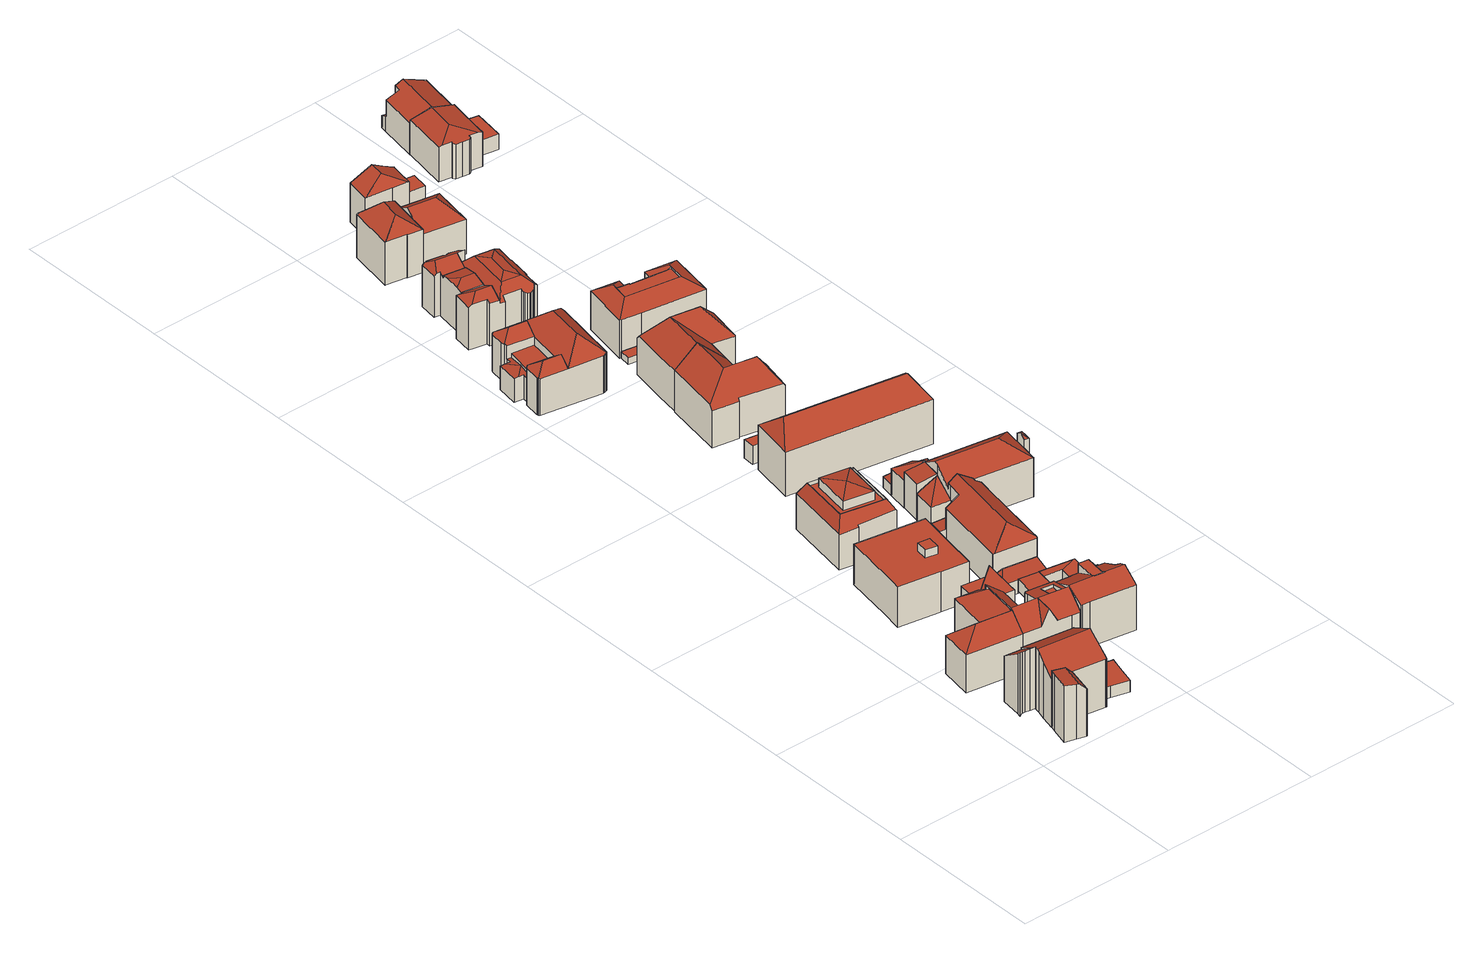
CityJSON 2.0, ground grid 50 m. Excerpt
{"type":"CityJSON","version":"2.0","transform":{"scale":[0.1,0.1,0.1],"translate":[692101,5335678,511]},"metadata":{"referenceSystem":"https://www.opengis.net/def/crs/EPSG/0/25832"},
"CityObjects":{
"building1":{"type":"Building","attributes":{"Gemeindeschluessel":"09162000","HoeheDach":"531.954","HoeheGrund":"513.548","Methode":"2000","NiedrigsteTraufeDesGebaeudes":"528.742","Geometrietyp2DReferenz":"3000","function":"31001_2000","roofType":"1000","measuredHeight":18.41},"geometry":[{"type":"MultiSurface","lod":"2","boundaries":[[[0,1,2,3,4]],[[0,4,5,6]],[[7,8,9,10,11]],[[12,13,7,11]],[[6,5,9,8]],[[14,15,13,12]],[[15,14,2,1]],[[14,12,11,10,3,2]],[[9,5,4,3,10]],[[7,13,15,1,0,6,8]]],"semantics":{"surfaces":[{"type":"WallSurface"},{"type":"RoofSurface"},{"type":"GroundSurface"}],"values":[0,0,0,0,0,0,0,1,1,2]}}]},
"building2":{"type":"Building","attributes":{"Gemeindeschluessel":"09162000","HoeheDach":"533.990","HoeheGrund":"513.500","Methode":"1000","NiedrigsteTraufeDesGebaeudes":"528.265","Geometrietyp2DReferenz":"3000","function":"31001_2000","roofType":"2100","measuredHeight":20.49},"geometry":[{"type":"MultiSurface","lod":"2","boundaries":[[[16,17,18,19,20,21]],[[22,23,24,25]],[[25,24,26,27]],[[20,19,28,26,24,23,29,30,31,21]],[[27,26,28,32]],[[21,31,30,33,34,16]],[[32,28,19,18]],[[25,27,32,18,17,16,34,33,35,22]],[[33,30,29,35]],[[35,29,23,22]]],"semantics":{"surfaces":[{"type":"WallSurface"},{"type":"RoofSurface"},{"type":"GroundSurface"}],"values":[0,0,0,1,0,0,0,2,0,0]}}]},
"building3":{"type":"Building","attributes":{"Gemeindeschluessel":"09162000","HoeheDach":"533.694","HoeheGrund":"513.271","Methode":"1000","NiedrigsteTraufeDesGebaeudes":"528.950","Geometrietyp2DReferenz":"3000","function":"31001_1000","roofType":"3100","measuredHeight":20.42,"storeysAboveGround":5},"geometry":[{"type":"MultiSurface","lod":"2","boundaries":[[[36,37,38,39,40]],[[36,41,42,43,44,45,46,47,48,49,50,51,37]],[[43,52,53,44]],[[51,54,38,37]],[[53,52,55,56,40,39,57,58,59,60]],[[48,61,62,49]],[[50,63,54,51]],[[44,53,60,45]],[[41,56,55,42]],[[48,47,58,57,61]],[[45,60,59,46]],[[39,38,54,63,62,61,57]],[[46,59,58,47]],[[36,40,56,41]],[[49,62,63,50]],[[42,55,52,43]]],"semantics":{"surfaces":[{"type":"WallSurface"},{"type":"GroundSurface"},{"type":"RoofSurface"}],"values":[0,1,0,0,2,0,0,0,0,0,0,2,0,0,0,0]}}]},
"building4":{"type":"Building","attributes":{"Gemeindeschluessel":"09162000","HoeheDach":"530.290","HoeheGrund":"513.290","Methode":"2000","NiedrigsteTraufeDesGebaeudes":"525.750","Geometrietyp2DReferenz":"3000","function":"31001_1000","roofType":"3100","measuredHeight":17,"storeysAboveGround":4},"geometry":[{"type":"MultiSurface","lod":"2","boundaries":[[[64,65,66,67]],[[68,69,70,71,64,67]],[[72,66,73,74]],[[75,76,77,78]],[[79,80,77,81,71,70]],[[82,83,84,85]],[[75,78,83,82]],[[86,69,68,72,74,87,76,75,82,85,88]],[[81,87,74,73]],[[80,79,86,88,89]],[[80,89,84,83,78,77]],[[66,72,68,67]],[[65,73,66]],[[81,77,76,87]],[[79,70,69,86]],[[64,71,81,73,65]],[[85,84,89,88]]],"semantics":{"surfaces":[{"type":"RoofSurface"},{"type":"WallSurface"},{"type":"GroundSurface"}],"values":[0,1,1,1,0,1,1,2,1,1,0,1,0,1,1,0,1]}}]},
"building5":{"type":"Building","attributes":{"Gemeindeschluessel":"09162000","HoeheDach":"516.762","HoeheGrund":"513.060","Methode":"1000","NiedrigsteTraufeDesGebaeudes":"516.762","Geometrietyp2DReferenz":"3000","function":"31001_2000","roofType":"1000","measuredHeight":3.7},"geometry":[{"type":"MultiSurface","lod":"2","boundaries":[[[90,91,92,93,94,95]],[[96,97,98,99]],[[100,101,102,103]],[[99,98,95,94]],[[104,102,101,105,106,91,90,95,98,97]],[[107,108,92,91,106,105]],[[103,102,104,109]],[[107,105,101,100]],[[109,104,97,96]],[[108,107,100,103,109,96,99,94,93,92]]],"semantics":{"surfaces":[{"type":"WallSurface"},{"type":"RoofSurface"},{"type":"GroundSurface"}],"values":[0,0,0,0,1,0,0,0,0,2]}}]},
"building6":{"type":"Building","attributes":{"Gemeindeschluessel":"09162000","HoeheDach":"530.635","HoeheGrund":"513.084","Methode":"2000","NiedrigsteTraufeDesGebaeudes":"525.804","Geometrietyp2DReferenz":"3000","function":"31001_1000","roofType":"3100","measuredHeight":17.55,"storeysAboveGround":5},"geometry":[{"type":"MultiSurface","lod":"2","boundaries":[[[110,111,112,113]],[[114,115,116,117]],[[118,119,120]],[[121,122,123,124,125,67,126]],[[127,128,129,130,131]],[[132,133,134,135]],[[123,136,124]],[[137,138,139,140]],[[132,135,121,126,141,142,143,144,110,113,145,146,114,117]],[[113,112,147,145]],[[148,115,114,146]],[[136,149,67,125]],[[127,120,119,111,110,144]],[[148,147,112,111,119,118,150,151,139,138,152,116,115]],[[136,153,152,138,150,118,120,127,131,149]],[[154,151,150,155]],[[124,136,125]],[[127,144,143,128]],[[147,148,146,145]],[[141,130,129,142]],[[130,141,126,67,149,131]],[[155,150,138,137]],[[135,134,122,121]],[[137,140,154,155]],[[132,117,116,152,153,133]],[[153,136,123,122,134,133]],[[142,129,128,143]],[[140,139,151,154]]],"semantics":{"surfaces":[{"type":"WallSurface"},{"type":"RoofSurface"},{"type":"GroundSurface"}],"values":[0,0,0,0,1,0,1,0,2,0,0,1,0,1,1,0,1,0,0,0,0,0,0,1,0,1,0,0]}}]},
"building7":{"type":"Building","attributes":{"Gemeindeschluessel":"09162000","HoeheDach":"528.780","HoeheGrund":"513.117","Methode":"2000","NiedrigsteTraufeDesGebaeudes":"526.170","Geometrietyp2DReferenz":"3000","function":"31001_2000","roofType":"1000","measuredHeight":15.66,"storeysAboveGround":4},"geometry":[{"type":"MultiSurface","lod":"2","boundaries":[[[156,157,158,159]],[[160,161,158,157]],[[162,163,164,165,166,167]],[[168,169,170,171,172,173]],[[174,161,160,175]],[[176,177,178,179,180,181]],[[159,158,161,174]],[[179,178,182,173,172,171,183,163,162,167,184,185,180],[159,174,175,156]],[[180,185,184,167,166,186,187,181]],[[164,163,183,188]],[[188,183,171,170]],[[189,168,173,182,178,177]],[[175,160,157,156]],[[188,170,169,168,189,177,176,181,187,186,166,165,164]]],"semantics":{"surfaces":[{"type":"WallSurface"},{"type":"RoofSurface"},{"type":"GroundSurface"}],"values":[0,1,0,0,0,0,0,1,0,0,0,0,0,2]}}]},
"building8":{"type":"Building","attributes":{"Gemeindeschluessel":"09162000","HoeheDach":"525.150","HoeheGrund":"513.150","Methode":"2000","NiedrigsteTraufeDesGebaeudes":"521.950","Geometrietyp2DReferenz":"3000","function":"31001_3065","roofType":"1000","measuredHeight":12,"storeysAboveGround":4},"geometry":[{"type":"MultiSurface","lod":"2","boundaries":[[[190,191,192,193,194]],[[195,196,197,198,199]],[[200,197,196,201]],[[142,194,193,199,198,202]],[[203,195,192,191,204]],[[142,202,200,201,203,204,205,143]],[[202,198,197,200]],[[190,194,142,143,205]],[[204,191,190,205]],[[201,196,195,203]],[[199,193,192,195]]],"semantics":{"surfaces":[{"type":"RoofSurface"},{"type":"WallSurface"},{"type":"GroundSurface"}],"values":[0,0,1,1,1,2,1,1,1,1,1]}}]},
"building9":{"type":"Building","attributes":{"Gemeindeschluessel":"09162000","HoeheDach":"531.600","HoeheGrund":"512.996","Methode":"2000","NiedrigsteTraufeDesGebaeudes":"524.500","Geometrietyp2DReferenz":"3000","function":"31001_1000","roofType":"3500","measuredHeight":18.6,"storeysAboveGround":5},"geometry":[{"type":"MultiSurface","lod":"2","boundaries":[[[206,207,208,209,210,211]],[[212,213,214,215]],[[216,217,218,219,220,221]],[[222,223,224,207,206,211,225,226]],[[224,227,217,216,228,207]],[[229,230,231]],[[232,223,222,233]],[[209,208,234,235,236,210],[237,238,239,240]],[[238,230,229,239]],[[240,241,242,237]],[[226,225,213,212,243]],[[244,245,227,224,223,232]],[[245,244,232,233,243,212,215,220,219,218]],[[208,207,228,234]],[[229,231,241]],[[231,242,241]],[[234,228,246,235]],[[215,214,221,220]],[[239,229,241,240]],[[210,236,235,246,247,211]],[[231,230,242]],[[237,242,230,238]],[[218,217,227,245]],[[211,247,246,213,225]],[[246,228,216,221,214,213]],[[233,222,226,243]]],"semantics":{"surfaces":[{"type":"WallSurface"},{"type":"RoofSurface"},{"type":"GroundSurface"}],"values":[0,0,0,1,1,1,0,1,0,0,0,0,2,0,1,1,0,0,0,0,1,0,0,1,1,0]}}]},
"building10":{"type":"Building","attributes":{"Gemeindeschluessel":"09162000","HoeheDach":"530.930","HoeheGrund":"513.190","Methode":"2000","NiedrigsteTraufeDesGebaeudes":"524.380","Geometrietyp2DReferenz":"3000","function":"31001_1000","roofType":"2100","measuredHeight":17.74,"storeysAboveGround":4},"geometry":[{"type":"MultiSurface","lod":"2","boundaries":[[[248,249,250,251]],[[252,253,254,255]],[[256,257,258]],[[248,259,260,261,249]],[[262,258,257,263,264,265]],[[265,266,267,262]],[[268,269,270,271]],[[264,266,265]],[[272,273,253,252]],[[274,275,276,277,278,279,256,258,267]],[[280,281,282,283,284,259,248,251,268,271,285,272,252,255,286]],[[287,274,267,266,261,260,288,289]],[[285,271,270,290,263,257,256,279]],[[280,286,291,292,277,276]],[[282,281,275,274,287]],[[255,254,291,286]],[[292,291,254,253,273,293]],[[280,276,275,281]],[[283,289,288,284]],[[287,289,283,282]],[[262,267,258]],[[284,288,260,259]],[[251,250,269,268]],[[264,263,290]],[[266,264,290,270,269,250,249,261]],[[293,278,277,292]],[[272,285,279,278,293,273]]],"semantics":{"surfaces":[{"type":"WallSurface"},{"type":"RoofSurface"},{"type":"GroundSurface"}],"values":[0,0,0,0,1,0,0,0,0,1,2,1,0,0,0,0,1,0,0,0,0,0,0,0,1,0,0]}}]},
"building11":{"type":"Building","attributes":{"Gemeindeschluessel":"09162000","HoeheDach":"515.520","HoeheGrund":"513.170","Methode":"1000","NiedrigsteTraufeDesGebaeudes":"515.078","Geometrietyp2DReferenz":"3000","function":"31001_2463","roofType":"1000","measuredHeight":2.35,"storeysAboveGround":1},"geometry":[{"type":"MultiSurface","lod":"2","boundaries":[[[294,295,296,297]],[[297,298,299,294]],[[298,300,301,299]],[[295,301,300,296]],[[297,296,300,298]],[[299,301,295,294]]],"semantics":{"surfaces":[{"type":"WallSurface"},{"type":"GroundSurface"},{"type":"RoofSurface"}],"values":[0,1,0,2,0,0]}}]},
"building12":{"type":"Building","attributes":{"Gemeindeschluessel":"09162000","HoeheDach":"517.318","HoeheGrund":"513.361","Methode":"2000","NiedrigsteTraufeDesGebaeudes":"517.318","Geometrietyp2DReferenz":"3000","function":"31001_2463","roofType":"1000","measuredHeight":3.96,"storeysAboveGround":1},"geometry":[{"type":"MultiSurface","lod":"2","boundaries":[[[302,303,304,305]],[[302,306,307,308,303]],[[309,305,304,310,311]],[[306,302,305,309]],[[311,310,308,307]],[[306,309,311,307]],[[304,303,308,310]]],"semantics":{"surfaces":[{"type":"WallSurface"},{"type":"GroundSurface"},{"type":"RoofSurface"}],"values":[0,1,2,0,0,0,0]}}]},
"building13":{"type":"Building","attributes":{"Gemeindeschluessel":"09162000","HoeheDach":"518.241","HoeheGrund":"512.616","Methode":"2000","NiedrigsteTraufeDesGebaeudes":"516.994","Geometrietyp2DReferenz":"3000","function":"31001_2000","roofType":"2100","measuredHeight":5.62,"storeysAboveGround":1},"geometry":[{"type":"MultiSurface","lod":"2","boundaries":[[[312,313,314,315,316]],[[317,318,314,313]],[[319,320,321,322]],[[321,320,323,316,315,324]],[[312,316,323,325]],[[326,322,321,324]],[[326,317,313,312,325,319,322]],[[325,323,320,319]],[[324,315,314,318]],[[326,324,318,317]]],"semantics":{"surfaces":[{"type":"WallSurface"},{"type":"RoofSurface"},{"type":"GroundSurface"}],"values":[0,0,0,1,0,0,2,0,1,0]}}]},
"building14":{"type":"Building","attributes":{"Gemeindeschluessel":"09162000","HoeheDach":"517.447","HoeheGrund":"513.245","Methode":"2000","NiedrigsteTraufeDesGebaeudes":"517.153","Geometrietyp2DReferenz":"3000","function":"31001_1000","roofType":"1000","measuredHeight":4.2,"storeysAboveGround":1},"geometry":[{"type":"MultiSurface","lod":"2","boundaries":[[[327,328,329,330]],[[255,331,332,252]],[[333,334,328,327]],[[335,331,255,286]],[[335,336,337,338,339,332,331]],[[340,286,255,252,341,333,327,330,342]],[[332,339,343,341,252]],[[338,337,342,330,329]],[[334,343,339,338,329,328]],[[340,336,335,286]],[[337,336,340,342]],[[334,333,341,343]]],"semantics":{"surfaces":[{"type":"WallSurface"},{"type":"RoofSurface"},{"type":"GroundSurface"}],"values":[0,0,0,0,1,2,0,0,1,0,0,0]}}]},
"building15":{"type":"Building","attributes":{"Gemeindeschluessel":"09162000","HoeheDach":"517.209","HoeheGrund":"512.979","Methode":"2000","NiedrigsteTraufeDesGebaeudes":"516.761","Geometrietyp2DReferenz":"3000","function":"31001_1000","roofType":"1000","measuredHeight":4.23,"storeysAboveGround":1},"geometry":[{"type":"MultiSurface","lod":"2","boundaries":[[[344,345,346,347]],[[348,344,347,349]],[[350,348,349,351]],[[351,346,345,350]],[[348,350,345,344]],[[351,349,347,346]]],"semantics":{"surfaces":[{"type":"WallSurface"},{"type":"GroundSurface"},{"type":"RoofSurface"}],"values":[0,0,0,0,1,2]}}]},
"building16":{"type":"Building","attributes":{"Gemeindeschluessel":"09162000","HoeheDach":"525.451","HoeheGrund":"512.979","Methode":"2000","NiedrigsteTraufeDesGebaeudes":"521.961","Geometrietyp2DReferenz":"3000","function":"31001_1000","roofType":"9999","measuredHeight":12.47,"storeysAboveGround":3},"geometry":[{"type":"MultiSurface","lod":"2","boundaries":[[[352,353,354,355]],[[355,350,345,352]],[[356,353,352,345]],[[353,356,357,358,354]],[[357,356,345,350]],[[354,358,355]],[[358,357,350,355]]],"semantics":{"surfaces":[{"type":"RoofSurface"},{"type":"WallSurface"},{"type":"GroundSurface"}],"values":[0,1,1,1,2,0,1]}}]},
"building17":{"type":"Building","attributes":{"Gemeindeschluessel":"09162000","HoeheDach":"529.910","HoeheGrund":"512.444","Methode":"2000","NiedrigsteTraufeDesGebaeudes":"520.120","Geometrietyp2DReferenz":"3000","function":"31001_1000","roofType":"3200","measuredHeight":17.47,"storeysAboveGround":3},"geometry":[{"type":"MultiSurface","lod":"2","boundaries":[[[359,360,361,362]],[[363,364,365,366,367,368,369,370]],[[371,372,373,374,375,376,377,378,379,380,381,382,359,362,383,384,385,386,387,388,389,390,391,392,393,394,395,396]],[[397,398,399]],[[374,400,401,375]],[[381,402,403,382]],[[404,405,406,407,408,409]],[[387,410,411,388]],[[412,413,414,361,360,415]],[[390,416,417,391]],[[418,397,399,419,370,369,420,421]],[[383,422,423,384]],[[377,408,407,378]],[[369,368,417,416,424,420]],[[359,382,403,415,360]],[[425,426,397,427]],[[425,428,414,413,429]],[[383,362,361,430,431,422]],[[418,432,433,431,430]],[[434,412,415,403,402]],[[435,436,429,413,412,434]],[[393,366,365,394]],[[394,365,364,395]],[[371,437,438,372]],[[387,386,439,440,410]],[[436,441,426,425,429]],[[374,373,442,419,399,400]],[[384,423,443,385]],[[395,364,363,396]],[[372,438,442,373]],[[379,436,435,380]],[[397,426,441,406,405,398]],[[433,432,421,411,410,440]],[[401,400,399,398,405,404]],[[418,430,361,414,428,444]],[[389,424,416,390]],[[425,427,444,428]],[[442,438,437,363,370,419]],[[376,375,401,404,409]],[[422,431,433,440,439,443,423]],[[392,391,417,368,367]],[[376,409,408,377]],[[389,388,411,421,420,424]],[[385,443,439,386]],[[379,378,407,406,441,436]],[[418,421,432]],[[427,397,418,444]],[[381,380,435,434,402]],[[392,367,366,393]],[[371,396,363,437]]],"semantics":{"surfaces":[{"type":"WallSurface"},{"type":"RoofSurface"},{"type":"GroundSurface"}],"values":[0,1,2,0,0,0,1,0,1,0,1,0,0,1,0,0,0,0,1,1,1,0,0,0,0,0,0,0,0,0,0,1,1,1,0,0,1,1,0,1,0,0,0,0,0,0,0,0,0,0]}}]},
"building18":{"type":"Building","attributes":{"Gemeindeschluessel":"09162000","HoeheDach":"525.949","HoeheGrund":"513.270","Methode":"2000","NiedrigsteTraufeDesGebaeudes":"524.935","Geometrietyp2DReferenz":"3000","function":"31001_1000","roofType":"1000","measuredHeight":12.68,"storeysAboveGround":4},"geometry":[{"type":"MultiSurface","lod":"2","boundaries":[[[445,446,447,448]],[[445,449,450,446]],[[448,451,449,445]],[[451,452,450,449]],[[446,450,452,447]],[[447,452,451,448]]],"semantics":{"surfaces":[{"type":"GroundSurface"},{"type":"WallSurface"},{"type":"RoofSurface"}],"values":[0,1,1,2,1,1]}}]},
"building19":{"type":"Building","attributes":{"Gemeindeschluessel":"09162000","HoeheDach":"526.254","HoeheGrund":"513.100","Methode":"2000","NiedrigsteTraufeDesGebaeudes":"521.893","Geometrietyp2DReferenz":"3000","function":"31001_1000","roofType":"2100","measuredHeight":13.15,"storeysAboveGround":3},"geometry":[{"type":"MultiSurface","lod":"2","boundaries":[[[453,454,455,456]],[[457,458,455,454]],[[459,460,461,453,456]],[[461,462,454,453]],[[456,455,458,459]],[[459,458,457,463,460]],[[460,463,462,461]],[[463,457,454,462]]],"semantics":{"surfaces":[{"type":"WallSurface"},{"type":"RoofSurface"},{"type":"GroundSurface"}],"values":[0,1,2,0,0,0,0,1]}}]},
"building20":{"type":"Building","attributes":{"Gemeindeschluessel":"09162000","HoeheDach":"529.540","HoeheGrund":"512.112","Methode":"2000","NiedrigsteTraufeDesGebaeudes":"523.878","Geometrietyp2DReferenz":"3000","function":"31001_2000","roofType":"3200","measuredHeight":17.43,"storeysAboveGround":5},"geometry":[{"type":"MultiSurface","lod":"2","boundaries":[[[464,465,466,467]],[[468,469,465,464,470]],[[468,471,472,473,474,475,476,477,478,479,480,481,482,483,484,485,486,487,488,489,490,491,492,493,494,495,469]],[[492,496,497,493]],[[498,499,494,493,497]],[[500,501,502,467,466]],[[503,467,502]],[[491,504,496,492]],[[481,480,505,506,507]],[[482,508,509,483]],[[476,510,511,477]],[[478,512,513,479]],[[514,515,516,517,518]],[[479,513,505,480]],[[491,490,519,520,504]],[[488,521,522,489]],[[484,523,524,485]],[[525,498,497,496,504,520]],[[468,470,526,471]],[[500,527,499,498,525,528,529,501]],[[487,530,521,488]],[[485,524,531,486]],[[494,499,527,495]],[[523,484,483,509,532]],[[490,489,522,515,514,519]],[[530,487,486,531]],[[503,526,470,464,467]],[[473,472,529,528,533]],[[477,511,512,478]],[[481,507,508,482]],[[525,520,519,514,518,534,535,533,528]],[[530,531,524,523,532,536,516,515,522,521]],[[476,475,534,518,517,510]],[[534,475,474,535]],[[472,471,526,503,502,501,529]],[[506,505,513,512,511,510,517,516,536]],[[509,508,507,506,536,532]],[[473,533,535,474]],[[469,495,527,500,466,465]]],"semantics":{"surfaces":[{"type":"RoofSurface"},{"type":"WallSurface"},{"type":"GroundSurface"}],"values":[0,1,2,1,1,1,0,1,1,1,1,1,1,1,1,1,1,0,1,0,1,1,1,1,1,1,0,1,1,1,0,0,1,1,1,0,0,1,1]}}]},
"building21":{"type":"Building","attributes":{"Gemeindeschluessel":"09162000","HoeheDach":"517.409","HoeheGrund":"513.096","Methode":"2000","NiedrigsteTraufeDesGebaeudes":"516.661","Geometrietyp2DReferenz":"3000","function":"31001_1000","roofType":"1000","measuredHeight":4.31,"storeysAboveGround":1},"geometry":[{"type":"MultiSurface","lod":"2","boundaries":[[[537,538,539,540]],[[539,541,456,540]],[[541,539,538,542]],[[453,542,538,537]],[[453,456,541,542]],[[537,540,456,453]]],"semantics":{"surfaces":[{"type":"WallSurface"},{"type":"RoofSurface"},{"type":"GroundSurface"}],"values":[0,0,1,0,0,2]}}]},
"building22":{"type":"Building","attributes":{"Gemeindeschluessel":"09162000","HoeheDach":"518.695","HoeheGrund":"512.695","Methode":"3220","NiedrigsteTraufeDesGebaeudes":"518.695","Geometrietyp2DReferenz":"3000","function":"31001_2000","roofType":"9999","measuredHeight":6},"geometry":[{"type":"MultiSurface","lod":"2","boundaries":[[[543,544,545,546]],[[547,548,545,544]],[[549,547,544,543]],[[550,548,547,549]],[[550,549,543,546]],[[548,550,546,545]]],"semantics":{"surfaces":[{"type":"GroundSurface"},{"type":"WallSurface"},{"type":"RoofSurface"}],"values":[0,1,1,2,1,1]}}]},
"building23":{"type":"Building","attributes":{"Gemeindeschluessel":"09162000","HoeheDach":"532.290","HoeheGrund":"512.230","Methode":"2000","NiedrigsteTraufeDesGebaeudes":"524.030","Geometrietyp2DReferenz":"3000","function":"31001_1000","roofType":"3200","measuredHeight":20.06,"storeysAboveGround":3},"geometry":[{"type":"MultiSurface","lod":"2","boundaries":[[[551,552,553,554,555,556,557,558,559]],[[559,558,560,561,562,563,564,565]],[[554,566,567,568,555]],[[556,555,568,569,570,557]],[[571,552,551,572]],[[572,551,559,565]],[[557,573,574,561,560,558]],[[568,567,575,576,577,569]],[[574,578,579,580,581,582,562,561]],[[575,567,566,583]],[[584,585,583,566,554,553,552,571]],[[570,586,579,578,574,573,557]],[[583,585,584,571,572,565,564,563,562,582,581,580,587,588,577,576,575]],[[577,588,587,580,579,586,570,569]]],"semantics":{"surfaces":[{"type":"RoofSurface"},{"type":"WallSurface"},{"type":"GroundSurface"}],"values":[0,1,0,0,1,1,0,1,1,1,1,0,2,1]}}]},
"building24":{"type":"Building","attributes":{"Gemeindeschluessel":"09162000","HoeheDach":"532.920","HoeheGrund":"512.781","Methode":"2000","NiedrigsteTraufeDesGebaeudes":"527.241","Geometrietyp2DReferenz":"3000","function":"31001_9998","roofType":"3200","measuredHeight":20.14,"storeysAboveGround":4},"geometry":[{"type":"MultiSurface","lod":"2","boundaries":[[[589,590,591]],[[592,593,589,591,594,595]],[[596,597,598,590]],[[595,599,600,601,592]],[[602,601,600,597,596]],[[592,601,602,593]],[[602,596,590,589,593]],[[594,591,590,598,599]],[[600,599,598,597]],[[594,599,595]]],"semantics":{"surfaces":[{"type":"RoofSurface"},{"type":"WallSurface"},{"type":"GroundSurface"}],"values":[0,0,1,1,2,1,1,0,1,0]}}]},
"building25":{"type":"Building","attributes":{"Gemeindeschluessel":"09162000","HoeheDach":"519.062","HoeheGrund":"512.969","Methode":"2000","NiedrigsteTraufeDesGebaeudes":"517.346","Geometrietyp2DReferenz":"3000","function":"31001_2000","roofType":"1000","measuredHeight":6.09,"storeysAboveGround":2},"geometry":[{"type":"MultiSurface","lod":"2","boundaries":[[[603,604,605,606,607,608]],[[609,610,611,612]],[[613,614,603,608]],[[606,605,611,610,615]],[[603,614,609,612,604]],[[609,614,613,616,615,610]],[[612,611,605,604]],[[613,608,607,616]],[[615,616,607,606]]],"semantics":{"surfaces":[{"type":"WallSurface"},{"type":"RoofSurface"},{"type":"GroundSurface"}],"values":[0,0,0,1,2,0,0,1,0]}}]},
"building26":{"type":"Building","attributes":{"Gemeindeschluessel":"09162000","HoeheDach":"529.191","HoeheGrund":"512.270","Methode":"2000","NiedrigsteTraufeDesGebaeudes":"524.975","Geometrietyp2DReferenz":"3000","function":"31001_1000","roofType":"3400","measuredHeight":16.92,"storeysAboveGround":3},"geometry":[{"type":"MultiSurface","lod":"2","boundaries":[[[617,618,619,620,621,622,623,624,625,626,627,628,629,630,631,632,633,634,635,636]],[[637,633,632,638]],[[639,640,641,642,643,644,645,646,647]],[[648,649,650,651,652,653,654,655,656,657,658,659,660,661,662,663,664,665,666,667,668,669,670,671,672,673,674,675,676,677,678,679,680,681,682,683,684,685,686,637,638,687,688,689,690,691,692,693,694,695,696,697,698,699,700,701]],[[702,703,704,705,706,707,708,709,710,711,712,713,714,715,640,639]],[[716,717,700,699,698,620,619]],[[714,718,719,720,721,722,723,724,715]],[[661,707,706,662]],[[715,725,640]],[[688,630,629,689]],[[660,708,707,661]],[[726,727,728,729]],[[672,730,731,673]],[[668,667,666,702,639,647,732,733,669]],[[669,733,734,670]],[[682,735,736,683]],[[689,629,628,690]],[[732,647,646,645,644,643,642,737,618,738,729,728,739,740,741,742]],[[694,624,623,695]],[[734,733,732,742,743,744]],[[654,653,718,714,713,655]],[[658,710,709,659]],[[664,704,703,665]],[[671,670,734,744,730,672]],[[650,721,720,651]],[[696,622,621,697]],[[636,635,685,684,683,736]],[[685,635,634,686]],[[745,726,729,738,618,617,746]],[[692,626,625,693]],[[638,632,631,687]],[[747,748,749,750,751,727,726,745,680,679,678,677,676,675]],[[659,709,708,660]],[[652,719,718,653]],[[752,747,675,674,673,731]],[[741,740,749,748]],[[649,648,701,753,723,722]],[[693,625,624,694]],[[746,617,636,736,735]],[[717,716,737,642]],[[686,634,633,637]],[[687,631,630,688]],[[663,705,704,664]],[[754,724,641]],[[755,739,728,727,751]],[[681,680,745,746,735,682]],[[755,751,750]],[[651,720,719,652]],[[715,724,754,725]],[[657,711,710,658]],[[740,739,755,750,749]],[[695,623,622,696]],[[744,743,752,731,730]],[[649,722,721,650]],[[743,742,741,748,747,752]],[[665,703,702,666]],[[700,717,753,701]],[[662,706,705,663]],[[697,621,620,698]],[[628,627,626,692,691,690]],[[655,713,712,656]],[[641,724,723,753,717,642]],[[725,754,641,640]],[[656,712,711,657]],[[716,619,618,737]]],"semantics":{"surfaces":[{"type":"RoofSurface"},{"type":"WallSurface"},{"type":"GroundSurface"}],"values":[0,1,0,2,0,1,0,1,0,1,1,1,1,1,1,1,1,1,1,0,1,1,1,1,1,1,1,1,0,1,1,1,1,1,1,1,1,1,0,0,1,1,1,0,0,1,0,1,0,1,0,1,0,1,0,1,1,1,1,1,1,0,0,1,1]}}]},
"building27":{"type":"Building","attributes":{"Gemeindeschluessel":"09162000","HoeheDach":"514.540","HoeheGrund":"512.381","Methode":"2000","NiedrigsteTraufeDesGebaeudes":"514.540","Geometrietyp2DReferenz":"3000","function":"31001_2463","roofType":"1000","measuredHeight":2.16,"storeysAboveGround":1},"geometry":[{"type":"MultiSurface","lod":"2","boundaries":[[[756,757,758,759]],[[760,761,762,763]],[[763,762,757,756]],[[760,763,756,759]],[[758,757,762,761]],[[759,758,761,760]]],"semantics":{"surfaces":[{"type":"WallSurface"},{"type":"GroundSurface"},{"type":"RoofSurface"}],"values":[0,0,0,1,2,0]}}]},
"building28":{"type":"Building","attributes":{"Gemeindeschluessel":"09162000","HoeheDach":"532.220","HoeheGrund":"512.350","Methode":"2000","NiedrigsteTraufeDesGebaeudes":"523.548","Geometrietyp2DReferenz":"3000","function":"31001_1000","roofType":"3200","measuredHeight":19.87,"storeysAboveGround":3},"geometry":[{"type":"MultiSurface","lod":"2","boundaries":[[[764,765,766,767,768,769,770,771]],[[772,773,774,775,776,765,764]],[[776,766,765]],[[777,778,764,771,779,561]],[[780,781,782,783,784,785,786,787,788,789,790,791,792,793,794,795]],[[792,769,768,793]],[[767,766,795,794,793,768]],[[786,785,796,579]],[[784,783,782,774,773,772,796,785]],[[787,786,579,777,561,788]],[[561,779,771,770,791,790,789,788]],[[579,796,772,764,778,777]],[[775,774,782,781,780,795,766,776]],[[791,770,769,792]]],"semantics":{"surfaces":[{"type":"RoofSurface"},{"type":"GroundSurface"},{"type":"WallSurface"}],"values":[0,0,0,0,1,2,2,2,2,2,2,0,2,2]}}]},
"building29":{"type":"Building","attributes":{"Gemeindeschluessel":"09162000","HoeheDach":"530.450","HoeheGrund":"512.050","Methode":"2000","NiedrigsteTraufeDesGebaeudes":"525.943","Geometrietyp2DReferenz":"3000","function":"31001_9998","roofType":"3200","measuredHeight":18.4,"storeysAboveGround":4},"geometry":[{"type":"MultiSurface","lod":"2","boundaries":[[[797,798,799,800,801,802]],[[803,804,805,806]],[[807,808,809,810]],[[811,812,810,809,813,814]],[[815,816,804,803]],[[817,818,819,797,802,820]],[[806,805,821,822]],[[799,798,808,807]],[[823,824,825,817,820,826]],[[826,820,802,801]],[[803,806,822,824,823,826,801,800,799,807,810,812,811,815]],[[819,813,809,808,798,797]],[[805,804,816,814,813,819,818]],[[822,821,825,824]],[[811,814,816,815]],[[825,821,805,818,817]]],"semantics":{"surfaces":[{"type":"WallSurface"},{"type":"RoofSurface"},{"type":"GroundSurface"}],"values":[0,0,0,0,0,1,0,0,0,0,2,1,1,0,0,1]}}]},
"building30":{"type":"Building","attributes":{"Gemeindeschluessel":"09162000","HoeheDach":"528.180","HoeheGrund":"512.060","Methode":"2000","NiedrigsteTraufeDesGebaeudes":"523.380","Geometrietyp2DReferenz":"3000","function":"31001_9998","roofType":"3200","measuredHeight":16.12,"storeysAboveGround":3},"geometry":[{"type":"MultiSurface","lod":"2","boundaries":[[[827,828,829]],[[830,831,832,833,834,835]],[[836,837,830,835]],[[838,836,835,834,833,839]],[[837,827,829,831,830]],[[833,832,828,839]],[[829,828,832,831]],[[837,836,838,839,828,827]]],"semantics":{"surfaces":[{"type":"RoofSurface"},{"type":"WallSurface"},{"type":"GroundSurface"}],"values":[0,1,1,2,0,1,0,1]}}]},
"building31":{"type":"Building","attributes":{"Gemeindeschluessel":"09162000","HoeheDach":"527.810","HoeheGrund":"512.299","Methode":"2000","NiedrigsteTraufeDesGebaeudes":"524.754","Geometrietyp2DReferenz":"3000","function":"31001_1000","roofType":"2100","measuredHeight":15.51,"storeysAboveGround":5},"geometry":[{"type":"MultiSurface","lod":"2","boundaries":[[[840,841,842,843,844]],[[840,844,845,846]],[[847,848,849]],[[850,851,852,853]],[[854,855,856,857]],[[858,859,860]],[[861,862,841,840,846,863,854,857,864,865]],[[863,846,845,866]],[[865,864,867,868,869]],[[842,870,871,872,873,852,843]],[[862,870,842,841]],[[874,873,848,847]],[[875,866,845]],[[861,865,869,872,871]],[[858,851,850]],[[849,848,876,867,877]],[[864,857,856,878,877,867]],[[853,852,873,874]],[[877,878,849]],[[874,847,849,878,856,855,859,858,850,853]],[[861,871,870,862]],[[872,869,868,876,848,873]],[[876,868,867]],[[858,860,866,875,851]],[[854,863,866,860,859,855]],[[843,852,851,875,845,844]]],"semantics":{"surfaces":[{"type":"WallSurface"},{"type":"GroundSurface"},{"type":"RoofSurface"}],"values":[0,0,0,0,0,0,1,0,0,2,0,0,2,0,0,2,0,0,0,2,0,2,2,2,0,2]}}]},
"building32":{"type":"Building","attributes":{"Gemeindeschluessel":"09162000","HoeheDach":"527.890","HoeheGrund":"511.660","Methode":"2000","NiedrigsteTraufeDesGebaeudes":"524.483","Geometrietyp2DReferenz":"3000","function":"31001_1000","roofType":"3200","measuredHeight":16.23,"storeysAboveGround":4},"geometry":[{"type":"MultiSurface","lod":"2","boundaries":[[[879,880,881,882,883,884,885,886]],[[887,888,879,886,889]],[[890,889,886,885]],[[891,892,893,888,887]],[[894,892,891,895]],[[893,896,897,898,899,881,880,879,888]],[[900,901,882,881,899,898]],[[900,898,897,902]],[[901,900,902,903,904,894,895,905,890,885,884,883,882]],[[905,895,891,887,889,890]],[[902,897,896,903]],[[904,903,896,893,892,894]]],"semantics":{"surfaces":[{"type":"WallSurface"},{"type":"RoofSurface"},{"type":"GroundSurface"}],"values":[0,1,0,1,0,1,0,0,2,0,0,0]}}]},
"building33":{"type":"Building","attributes":{"Gemeindeschluessel":"09162000","HoeheDach":"521.290","HoeheGrund":"511.960","Methode":"2000","NiedrigsteTraufeDesGebaeudes":"521.290","Geometrietyp2DReferenz":"3000","function":"31001_1000","roofType":"1000","measuredHeight":9.33,"storeysAboveGround":3},"geometry":[{"type":"MultiSurface","lod":"2","boundaries":[[[906,907,908,909]],[[910,906,909,911]],[[912,908,907,913]],[[913,907,906,910]],[[911,912,913,910]],[[911,909,908,912]]],"semantics":{"surfaces":[{"type":"RoofSurface"},{"type":"WallSurface"},{"type":"GroundSurface"}],"values":[0,1,1,1,2,1]}}]},
"building34":{"type":"Building","attributes":{"Gemeindeschluessel":"09162000","HoeheDach":"524.790","HoeheGrund":"511.940","Methode":"2000","NiedrigsteTraufeDesGebaeudes":"516.900","Geometrietyp2DReferenz":"3000","function":"31001_1000","roofType":"3200","measuredHeight":12.85,"storeysAboveGround":3},"geometry":[{"type":"MultiSurface","lod":"2","boundaries":[[[914,915,916,917]],[[918,919,920,921]],[[922,923,924,917,916]],[[925,926,927,928]],[[929,930,931,915,914,932]],[[933,919,918,923,922]],[[934,935,936,937]],[[921,920,938,939]],[[939,938,940,941]],[[930,928,927,931]],[[942,943,944,945]],[[925,946,947,948,926]],[[937,936,947,946]],[[949,950,951,952]],[[947,936,935,940,938,920,919,933,953,948]],[[923,918,921,939,941,934,937,946,925,928,930,929,942,945,954,949,952,924]],[[941,940,935,934]],[[922,916,915,931,953,933]],[[948,953,931,927,926]],[[945,944,955,954]],[[951,950,955,944,943,932,914,917]],[[954,955,950,949]],[[929,932,943,942]],[[952,951,917,924]]],"semantics":{"surfaces":[{"type":"WallSurface"},{"type":"RoofSurface"},{"type":"GroundSurface"}],"values":[0,0,0,0,0,0,0,0,0,0,0,0,0,0,1,2,0,1,1,0,1,0,0,0]}}]},
"building35":{"type":"Building","attributes":{"Gemeindeschluessel":"09162000","HoeheDach":"525.100","HoeheGrund":"511.706","Methode":"2000","NiedrigsteTraufeDesGebaeudes":"515.510","Geometrietyp2DReferenz":"3000","function":"31001_1000","roofType":"3100","measuredHeight":13.39,"storeysAboveGround":3},"geometry":[{"type":"MultiSurface","lod":"2","boundaries":[[[956,957,958,959]],[[960,961,962,963,964,965]],[[966,967,965,964,968,969,970,971]],[[972,973,966,971]],[[974,975,970,969,976,977]],[[957,956,978,979]],[[980,981,966,973]],[[979,978,960,965,967,982,983]],[[980,959,958,984,985,981]],[[957,979,983,984,958]],[[986,963,962,977,976]],[[976,969,968,986]],[[956,959,980,973,972,975,974,961,960,978]],[[972,971,970,975]],[[983,982,985,984]],[[966,981,985,982,967]],[[986,968,964,963]],[[974,977,962,961]]],"semantics":{"surfaces":[{"type":"WallSurface"},{"type":"RoofSurface"},{"type":"GroundSurface"}],"values":[0,0,1,0,0,0,0,0,0,1,1,0,2,0,0,1,0,0]}}]}
},
"vertices":[
[181,90,25],[116,99,25],[116,99,209],[157,93,203],[181,90,177],[161,8,177],[161,8,25],[130,15,25],[157,8,25],[157,8,181],[137,13,203],[130,15,204],[95,25,210],[95,25,25],[111,81,209],[111,81,25],
[85,190,25],[94,196,25],[97,197,25],[97,197,224],[94,196,225],[85,190,230],[150,261,25],[150,261,173],[138,190,225],[138,190,25],[122,193,225],[122,193,25],[107,195,224],[97,268,173],[87,201,222],[86,197,225],[107,195,25],[87,201,25],[86,197,25],[97,268,25],
[299,155,23],[309,211,23],[309,211,195],[299,156,227],[299,155,227],[292,109,23],[286,75,23],[282,75,23],[181,90,23],[116,99,23],[127,144,23],[136,175,23],[138,190,23],[150,261,23],[309,236,23],[312,236,23],[282,75,180],[181,90,180],[312,236,180],[286,75,180],[292,109,200],[136,179,227],[136,175,224],[127,144,206],[116,99,180],[138,190,221],[150,261,179],[309,236,180],
[229,388,193],[118,405,193],[47,364,148],[221,337,148],[221,337,23],[230,399,23],[230,399,190],[229,391,190],[47,364,23],[64,465,148],[64,465,23],[261,562,23],[189,574,23],[189,574,148],[261,562,148],[239,449,190],[247,504,190],[169,449,148],[260,557,23],[260,557,151],[254,519,179],[254,519,23],[239,449,23],[169,449,23],[250,520,23],[250,520,179],
[403,186,58],[406,186,58],[406,186,21],[403,186,21],[309,211,21],[309,211,58],[292,109,21],[292,109,58],[299,155,58],[299,155,21],[379,86,21],[379,86,58],[378,86,58],[378,86,21],[323,101,58],[391,132,58],[398,156,58],[391,132,21],[398,156,21],[323,101,21],
[325,436,21],[325,436,172],[327,450,169],[327,450,21],[418,442,21],[418,442,167],[421,442,167],[421,442,21],[318,397,183],[324,436,172],[324,436,148],[373,314,21],[373,314,148],[329,321,148],[304,325,196],[279,328,148],[221,337,21],[295,441,148],[304,510,150],[254,519,192],[250,520,195],[230,396,195],[400,310,21],[400,310,148],[398,310,148],[398,310,21],[313,382,196],[401,384,161],[401,384,183],[407,427,171],[407,427,161],[250,520,21],[254,519,21],[304,510,21],[295,441,21],[335,455,21],[393,446,21],[335,455,167],[393,446,167],[230,394,196],[360,391,183],[367,433,171],[412,383,183],[409,367,196],[367,433,161],[360,391,161],
[246,757,152],[246,757,178],[252,795,178],[252,795,152],[283,750,178],[290,789,178],[272,906,152],[362,890,152],[362,890,21],[272,906,21],[145,928,21],[145,928,152],[323,669,21],[343,780,21],[350,821,21],[350,821,152],[343,780,152],[323,669,152],[290,789,152],[283,750,152],[233,685,21],[237,684,21],[237,684,152],[233,685,152],[106,707,152],[106,707,21],[270,678,152],[353,837,152],[126,818,152],[119,779,152],[126,818,21],[119,779,21],[353,837,21],[270,678,21],
[340,505,141],[345,536,141],[361,632,141],[260,555,141],[254,519,141],[361,632,109],[275,646,109],[261,562,109],[260,557,109],[260,555,109],[261,562,21],[275,646,21],[260,557,21],[361,632,21],[345,536,21],[340,505,21],
[300,1003,178],[320,999,178],[320,999,166],[300,1003,166],[183,1027,166],[183,1027,178],[193,1215,20],[193,1215,136],[251,1203,136],[251,1203,20],[371,1176,141],[374,1175,136],[374,1175,20],[371,1176,20],[250,1200,20],[250,1200,142],[217,991,137],[217,996,143],[334,976,149],[159,1002,136],[159,1002,135],[337,976,144],[346,1162,178],[304,1027,195],[324,1149,195],[267,1097,206],[217,996,20],[217,991,20],[346,1162,166],[209,1189,166],[187,1051,166],[231,1168,166],[324,1149,166],[304,1027,166],[211,1046,166],[211,1046,195],[231,1168,195],[159,1002,20],[334,976,20],[337,976,20],[209,1189,178],[187,1051,178],
[421,442,22],[421,442,162],[426,441,162],[426,441,22],[547,462,22],[547,462,134],[587,456,134],[587,456,22],[533,430,159],[533,430,190],[524,369,190],[400,310,22],[400,310,169],[409,368,199],[522,351,190],[501,435,190],[492,373,190],[490,356,190],[490,356,199],[522,351,199],[475,434,22],[475,434,162],[476,439,159],[476,439,22],[539,463,22],[539,463,134],[582,342,199],[585,364,188],[574,371,186],[582,423,159],[534,431,159],[534,430,159],[574,371,22],[585,364,22],[572,284,22],[429,306,22],[406,309,22],[534,430,22],[586,452,22],[572,284,169],[406,309,169],[429,306,169],[501,435,159],[586,452,134],[582,423,134],[534,431,134],
[381,926,22],[381,926,45],[334,934,45],[334,934,22],[339,962,22],[386,954,22],[339,962,41],[386,954,41],
[508,585,24],[512,606,24],[512,606,63],[508,585,63],[499,535,24],[436,545,24],[449,617,24],[499,535,63],[449,617,63],[436,545,63],
[545,652,16],[412,675,16],[412,675,61],[441,670,72],[545,652,72],[402,629,16],[402,629,60],[512,606,16],[512,606,60],[449,617,60],[449,617,16],[537,602,60],[402,626,60],[537,602,16],[402,626,16],
[512,606,22],[512,606,64],[537,602,64],[537,602,22],[587,456,64],[547,462,62],[508,585,22],[508,585,62],[586,452,64],[597,451,64],[620,587,64],[619,587,64],[566,573,62],[597,451,22],[566,575,22],[620,587,22],[566,575,62],
[494,907,20],[503,950,20],[503,950,62],[494,907,62],[436,917,20],[436,917,58],[444,961,20],[444,961,58],
[503,950,111],[519,1023,145],[517,1023,144],[444,961,111],[519,1023,20],[457,1033,20],[457,1033,110],
[50,2199,14],[50,2199,93],[53,2216,91],[53,2216,14],[228,2017,139],[231,2020,137],[270,2236,135],[269,2240,137],[268,2244,138],[267,2245,139],[201,2199,189],[181,2083,189],[225,2016,14],[220,2014,14],[214,2014,14],[23,2047,14],[20,2050,14],[19,2054,14],[19,2058,14],[28,2107,14],[37,2116,14],[39,2132,14],[9,2137,14],[20,2205,14],[50,2223,14],[50,2235,14],[57,2277,14],[59,2281,14],[63,2284,14],[67,2286,14],[258,2253,14],[262,2250,14],[266,2247,14],[268,2244,14],[269,2240,14],[270,2236,14],[231,2020,14],[228,2017,14],[119,2101,134],[113,2066,161],[107,2032,134],[23,2047,134],[20,2050,136],[9,2137,91],[20,2205,91],[20,2051,137],[57,2076,161],[32,2111,138],[28,2107,135],[19,2058,135],[19,2054,135],[63,2284,136],[67,2286,134],[56,2164,97],[57,2164,97],[66,2214,91],[34,2202,93],[262,2250,136],[266,2247,138],[136,2202,134],[108,2032,134],[149,2272,134],[148,2272,134],[50,2223,137],[50,2235,135],[258,2253,134],[48,2114,105],[48,2114,134],[119,2101,105],[66,2214,105],[48,2114,91],[53,2216,134],[51,2222,138],[142,2237,161],[87,2247,161],[22,2135,93],[39,2132,93],[37,2116,91],[225,2016,138],[220,2014,136],[59,2281,136],[61,2283,138],[37,2116,134],[214,2014,135],[57,2277,135],[136,2202,105],
[457,1033,23],[469,1098,23],[531,1086,23],[519,1023,23],[457,1033,139],[469,1098,139],[519,1023,149],[531,1086,149],
[481,1163,21],[481,1163,109],[544,1152,109],[544,1152,21],[531,1087,153],[533,1098,145],[533,1098,21],[531,1086,21],[469,1098,21],[469,1098,109],[531,1086,153],
[797,1003,166],[798,1004,165],[784,1006,166],[781,987,176],[795,985,11],[798,1004,11],[795,985,166],[792,967,11],[777,970,11],[768,922,11],[767,922,11],[582,954,11],[580,941,11],[599,938,11],[585,865,11],[583,849,11],[552,682,11],[547,653,11],[545,653,11],[545,652,11],[412,675,11],[412,676,11],[411,676,11],[455,914,11],[494,907,11],[503,950,11],[519,1023,11],[531,1086,11],[533,1098,11],[605,1085,11],[791,1054,11],[783,1006,11],[533,1098,139],[605,1085,139],[790,1054,140],[791,1054,139],[784,1006,139],[778,970,139],[778,970,166],[791,967,166],[531,1086,147],[552,682,134],[547,655,134],[547,653,131],[545,653,131],[545,652,130],[580,941,145],[599,938,132],[585,865,132],[583,849,132],[506,964,139],[506,964,159],[534,960,178],[582,952,145],[582,952,139],[519,1023,180],[520,1031,185],[494,907,158],[503,950,158],[412,675,129],[412,676,129],[714,999,185],[792,967,166],[783,1006,139],[768,923,140],[777,970,140],[455,914,130],[411,676,129],[414,674,131],[768,922,139],[582,954,140],[767,922,139],[491,711,178],
[488,1204,21],[488,1204,57],[552,1193,64],[552,1193,21],[544,1152,64],[481,1163,57],
[563,1468,17],[299,1512,17],[302,1548,17],[569,1501,17],[299,1512,77],[302,1548,77],[563,1468,77],[569,1501,77],
[353,1627,134],[354,1632,141],[423,1618,141],[489,1605,140],[448,1666,213],[432,1670,213],[349,1686,213],[273,1652,147],[271,1642,133],[291,1757,147],[303,1830,147],[303,1830,12],[291,1757,12],[273,1652,12],[271,1642,12],[494,1604,133],[516,1711,133],[515,1711,134],[442,1726,134],[442,1727,133],[354,1632,12],[353,1627,12],[359,1743,213],[371,1816,213],[516,1711,12],[515,1711,12],[442,1726,12],[454,1799,132],[457,1799,130],[457,1799,12],[454,1799,12],[371,1816,12],[494,1604,12],[423,1618,12],[489,1605,12],[443,1733,132],[443,1733,12],[442,1727,12],
[717,1270,166],[742,1405,163],[693,1342,219],[270,1345,162],[717,1267,164],[318,1409,219],[270,1347,163],[742,1405,18],[295,1484,18],[295,1484,163],[294,1484,163],[294,1484,18],[270,1345,18],[717,1267,18],
[605,1085,20],[622,1182,20],[622,1182,63],[610,1113,63],[610,1113,73],[605,1085,81],[544,1152,20],[544,1152,70],[552,1193,70],[552,1193,20],[533,1098,81],[533,1098,20],[539,1125,70],[539,1125,73],
[127,2588,173],[192,2576,173],[216,2572,173],[220,2598,156],[219,2603,153],[218,2608,150],[215,2612,148],[211,2615,146],[206,2617,145],[201,2618,146],[199,2618,146],[196,2617,147],[192,2615,149],[188,2612,151],[185,2608,154],[178,2609,154],[179,2619,148],[130,2628,148],[128,2619,154],[117,2621,154],[179,2619,13],[178,2609,13],[158,2365,140],[192,2399,176],[214,2533,176],[191,2573,140],[185,2533,140],[178,2488,140],[170,2444,140],[164,2404,140],[157,2365,140],[312,2544,13],[302,2490,13],[308,2489,13],[297,2417,13],[291,2417,13],[281,2357,13],[274,2358,13],[273,2358,13],[269,2354,13],[264,2351,13],[259,2349,13],[253,2348,13],[248,2349,13],[243,2352,13],[238,2355,13],[234,2359,13],[232,2365,13],[177,2375,13],[174,2362,13],[158,2365,13],[157,2365,13],[128,2371,13],[129,2383,13],[84,2391,13],[74,2393,13],[84,2455,13],[87,2454,13],[103,2452,13],[103,2456,13],[106,2476,13],[114,2525,13],[117,2545,13],[120,2560,13],[108,2562,13],[101,2564,13],[110,2622,13],[117,2621,13],[128,2619,13],[130,2628,13],[185,2608,13],[188,2612,13],[192,2615,13],[196,2617,13],[199,2618,13],[201,2618,13],[206,2617,13],[211,2615,13],[215,2612,13],[218,2608,13],[219,2603,13],[220,2598,13],[216,2572,13],[216,2568,13],[313,2550,13],[174,2362,140],[177,2375,152],[232,2365,152],[234,2359,147],[238,2355,144],[243,2352,142],[248,2349,141],[253,2348,141],[259,2349,142],[264,2351,144],[269,2354,148],[273,2358,152],[274,2358,152],[253,2388,176],[216,2572,140],[216,2568,140],[281,2357,146],[291,2417,145],[297,2417,140],[308,2489,141],[302,2490,146],[312,2544,146],[275,2522,176],[228,2429,182],[117,2545,145],[117,2545,153],[185,2533,153],[185,2533,145],[74,2393,151],[84,2455,152],[157,2365,151],[128,2371,151],[129,2383,158],[101,2564,146],[110,2622,146],[192,2576,140],[191,2573,171],[178,2488,163],[170,2444,153],[170,2444,151],[164,2404,175],[116,2413,175],[84,2391,158],[120,2560,155],[108,2562,155],[103,2452,153],[103,2456,151],[103,2456,153],[106,2476,157],[114,2525,157],[87,2454,153],[313,2550,140],[238,2489,182],[135,2496,163],
[414,2092,14],[414,2092,35],[408,2057,35],[408,2057,14],[348,2067,14],[348,2067,35],[354,2102,35],[354,2102,14],
[394,1951,212],[484,1934,212],[567,1977,127],[494,1991,127],[437,2002,127],[439,1998,133],[336,2018,133],[334,2008,147],[474,1876,126],[490,1873,126],[543,1862,125],[544,1862,126],[544,1863,127],[371,1816,212],[384,1893,212],[316,1906,147],[544,1863,14],[544,1862,14],[543,1862,14],[490,1873,14],[474,1876,14],[472,1876,14],[457,1799,14],[371,1816,14],[303,1830,14],[316,1906,14],[334,2008,14],[336,2018,14],[439,1998,14],[437,2002,14],[494,1991,14],[567,1977,14],[472,1876,128],
[131,2902,153],[187,2892,153],[187,2892,10],[131,2902,10],[126,2903,10],[126,2903,150],[217,2750,10],[217,2750,150],[215,2738,150],[215,2738,10],[187,2895,10],[187,2895,150],[238,2887,149],[238,2887,10],[238,2883,10],[238,2884,10],[238,2884,152],[238,2883,152],[241,2883,10],[241,2883,150],[103,2760,151],[165,2791,194],[177,2854,194],[101,2760,149],[167,2747,150],[167,2747,10],[103,2760,10],[168,2748,10],[168,2748,151],[101,2760,10],
[353,2726,124],[376,2859,124],[315,2801,172],[217,2750,124],[229,2816,172],[241,2883,124],[241,2883,11],[229,2816,11],[217,2750,11],[353,2725,11],[353,2725,124],[353,2726,11],[376,2859,11],
[350,2103,13],[354,2102,13],[354,2102,138],[351,2103,138],[350,2103,138],[377,2252,138],[377,2252,13],[582,2164,162],[582,2164,168],[572,2166,162],[411,2193,162],[411,2193,168],[402,2143,168],[402,2143,162],[455,2183,13],[455,2183,162],[533,2171,162],[533,2171,13],[420,2192,162],[455,2186,162],[455,2186,138],[612,2057,13],[414,2092,13],[464,2237,13],[542,2224,13],[639,2207,13],[464,2237,138],[542,2224,138],[638,2208,138],[639,2207,138],[414,2092,138],[612,2057,138],[613,2058,139],[573,2114,168],[573,2114,162],[413,2202,168],[583,2173,168],[533,2172,138],[533,2172,162],
[286,3026,169],[317,3021,153],[353,3015,135],[353,3015,7],[317,3021,7],[286,3026,7],[219,3037,7],[219,3037,135],[207,2960,135],[278,2979,169],[206,2960,135],[206,2960,7],[288,2946,135],[288,2947,136],[336,2939,137],[288,2947,7],[288,2946,7],[340,2938,135],[349,2992,135],[352,3011,135],[353,3014,135],[352,3011,7],[353,3014,7],[349,2992,7],[340,2938,7],[336,2939,7],[207,2960,7],
[389,2930,103],[398,2984,103],[349,2992,103],[340,2938,103],[389,2930,10],[340,2938,10],[349,2992,10],[398,2984,10],
[668,3135,59],[668,3135,122],[651,3036,122],[651,3036,59],[605,3001,9],[605,3001,125],[604,2994,123],[604,2994,9],[644,2993,122],[644,2993,9],[651,3036,9],[511,3017,9],[511,3017,122],[536,3160,122],[536,3160,9],[669,3135,9],[602,3148,9],[602,3148,138],[669,3135,59],[631,2995,125],[554,2998,9],[554,2998,122],[550,3004,123],[550,3004,9],[597,2990,122],[597,2990,9],[576,2994,122],[576,2994,9],[705,3128,9],[705,3128,59],[742,3121,59],[742,3121,9],[551,3010,9],[551,3010,125],[522,3015,125],[727,3023,9],[727,3023,59],[662,3034,59],[662,3034,9],[586,3060,138],[733,3060,9],[733,3060,59],
[724,3241,7],[724,3241,54],[705,3128,54],[705,3128,7],[612,3292,7],[561,3302,7],[561,3302,45],[600,3294,45],[600,3294,129],[612,3292,135],[602,3148,141],[626,3290,141],[597,3272,129],[557,3280,111],[537,3164,110],[536,3160,110],[536,3160,7],[602,3148,7],[557,3281,7],[537,3164,7],[557,3280,56],[557,3281,56],[730,3271,7],[730,3271,54],[669,3135,7],[669,3135,111],[695,3278,110],[695,3278,54],[670,3135,54],[670,3135,110],[597,3272,56]
]}
